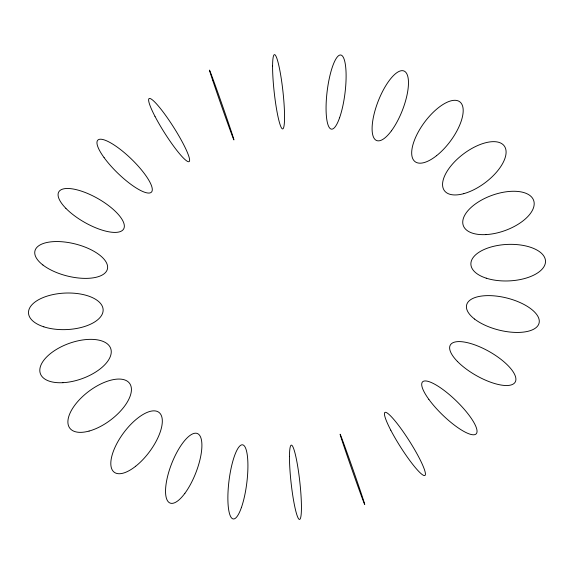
<?xml version="1.0" encoding="UTF-8"?>
<svg xmlns="http://www.w3.org/2000/svg" width="574" height="574" viewBox="0 0 574 574"><rect width="100%" height="100%" fill="white"/><g stroke="black" fill="none" stroke-linecap="round" stroke-linejoin="round"><path stroke-width="0.86" d="M289.468 456.581A37.346 4.384 83.7 0 0 298.301 518.315A37.346 4.384 83.7 0 0 298.552 471.878A37.346 4.384 83.7 0 0 289.468 456.581M241.396 507.567A37.346 8.962 -82.9 0 0 244.309 445.905A37.346 8.962 -82.9 0 0 228.014 492.241A37.346 8.962 -82.9 0 0 241.396 507.567M184.871 493.339A37.346 12.929 -68.6 0 0 198.841 434.461A37.346 12.929 -68.6 0 0 167.443 476.994A37.346 12.929 -68.6 0 0 184.871 493.339M135.686 466.231A37.346 16.015 -53.3 0 0 159.278 412.656A37.346 16.015 -53.3 0 0 114.728 447.942A37.346 16.015 -53.3 0 0 135.686 466.231M89.085 431.067A37.346 18.009 -36.9 0 0 130.886 385.922A37.346 18.009 -36.9 0 0 79.025 400.121A37.346 18.009 -36.9 0 0 89.085 431.067M62.939 382.686A37.346 18.777 -19.7 0 0 110.775 348.698A37.346 18.777 -19.7 0 0 52.887 351.74A37.346 18.777 -19.7 0 0 62.939 382.686M43.846 326.836A37.346 18.268 -2.5 0 0 102.925 312.041A37.346 18.268 -2.5 0 0 50.663 295.122A37.346 18.268 -2.5 0 0 43.846 326.836M42.914 265.001A37.346 16.51 14.1 0 0 105.221 272.801A37.346 16.51 14.1 0 0 65.357 242.099A37.346 16.51 14.1 0 0 42.914 265.001M65.867 208.326A37.346 13.625 29.7 0 0 122.384 230.425A37.346 13.625 29.7 0 0 85.418 192.577A37.346 13.625 29.7 0 0 65.867 208.326M104.095 157.628A37.346 9.815 44.1 0 0 150.962 192.512A37.346 9.815 44.1 0 0 118.818 148.271A37.346 9.815 44.1 0 0 104.095 157.628M154.98 116.35A37.346 5.338 57.6 0 0 189.018 161.653A37.346 5.338 57.6 0 0 163.289 112.203A37.346 5.338 57.6 0 0 154.98 116.35M212.574 79.965A37.346 0.495 70.7 0 0 233.41 138.815A37.346 0.495 70.7 0 0 218.809 95.298A37.346 0.495 70.7 0 0 212.574 79.965M272.585 66.06A37.346 4.384 83.7 0 0 281.418 127.801A37.346 4.384 83.7 0 0 281.669 81.365A37.346 4.384 83.7 0 0 272.585 66.06M339.586 117.763A37.346 8.962 -82.9 0 0 342.491 56.094A37.346 8.962 -82.9 0 0 326.204 102.43A37.346 8.962 -82.9 0 0 339.586 117.763M391.432 130.815A37.346 12.929 -68.6 0 0 405.409 71.929A37.346 12.929 -68.6 0 0 374.004 114.463A37.346 12.929 -68.6 0 0 391.432 130.815M436.556 155.683A37.346 16.015 -53.3 0 0 460.147 102.107A37.346 16.015 -53.3 0 0 415.598 137.394A37.346 16.015 -53.3 0 0 436.556 155.683M463.749 193.66A37.346 18.009 -36.9 0 0 505.558 148.515A37.346 18.009 -36.9 0 0 453.697 162.715A37.346 18.009 -36.9 0 0 463.749 193.66M485.869 234.601A37.346 18.777 -19.7 0 0 533.712 200.62A37.346 18.777 -19.7 0 0 475.817 203.655A37.346 18.777 -19.7 0 0 485.869 234.601M486.228 278.168A37.346 18.268 -2.5 0 0 545.3 263.373A37.346 18.268 -2.5 0 0 493.037 246.461A37.346 18.268 -2.5 0 0 486.228 278.168M474.583 319.065A37.346 16.51 14.1 0 0 536.891 326.864A37.346 16.51 14.1 0 0 497.034 296.17A37.346 16.51 14.1 0 0 474.583 319.065M457.421 361.441A37.346 13.625 29.7 0 0 513.938 383.54A37.346 13.625 29.7 0 0 476.972 345.692A37.346 13.625 29.7 0 0 457.421 361.441M428.843 399.353A37.346 9.815 44.1 0 0 475.71 434.238A37.346 9.815 44.1 0 0 443.566 389.997A37.346 9.815 44.1 0 0 428.843 399.353M390.794 430.213A37.346 5.338 57.6 0 0 424.825 475.516A37.346 5.338 57.6 0 0 399.102 426.066A37.346 5.338 57.6 0 0 390.794 430.213M343.374 444.585A37.346 0.495 70.7 0 0 364.217 503.427A37.346 0.495 70.7 0 0 349.616 459.91A37.346 0.495 70.7 0 0 343.374 444.585"/></g></svg>
